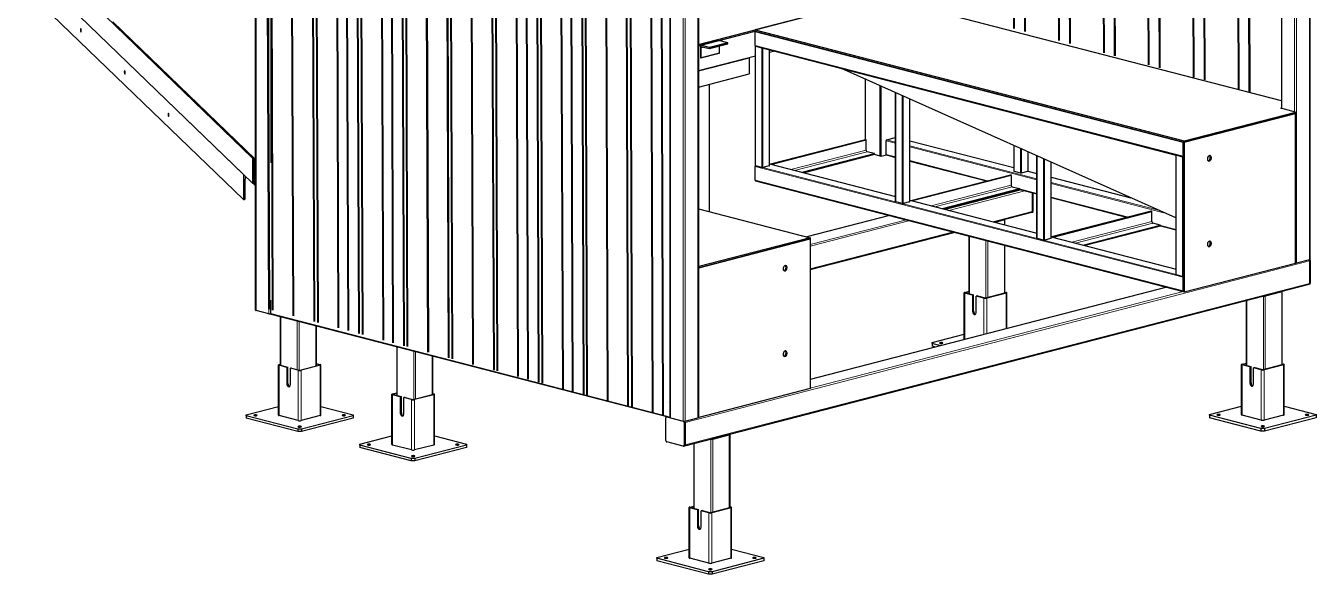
# Model space of a CAD drawing. Header units: millimetres. Extents: x 27997 to 40775, y -3198 to 5652.
# Drawn here: x 37175 to 40220, y 1534 to 2828 of the extents above; entities that cross this region are included whole.
import ezdxf

# ---------------------------------------------------------------- set-up
doc = ezdxf.new("R2010")
doc.units = ezdxf.units.MM
for name, pattern in [('K5LT32768', [0]), ('K5LT_BASIC', [0]), ('K5LT_THIN', [0])]:
    doc.linetypes.add(name, pattern=pattern)

msp = doc.modelspace()

# ---------------------------------------------------------------- linework, layer by layer
at = {"color": 5, "linetype": 'K5LT_BASIC', "lineweight": 30}
for p, q in [((37717.465943, 2156.535306), (37717.465943, 4587.800598)), ((40204.82008, 4559.855278), (40204.82008, 2276.874534)), ((40137.839549, 4527.638748), (40137.839549, 2632.698646)), ((38762.15574, 4203.463479), (38762.15574, 1903.485527)), ((38695.175209, 4174.458488), (38695.175209, 1903.485527)), ((37175.194666, 3032.085767), (37709.926587, 2515.574343)), ((37709.926587, 2456.215423), (37175.194666, 2972.726848)), ((37189.059209, 2959.334727), (37688.481645, 2476.929649)), ((37189.059209, 2899.975807), (37688.481645, 2417.570729)), ((38762.15574, 2783.403847), (39160.130282, 2886.407238)), ((39158.857552, 2886.077831), (38895.962393, 2818.035557)), ((40137.839549, 2650.693296), (39228.383544, 2886.077831)), ((37716.030214, 2509.678692), (37380.689503, 2833.592977)), ((37716.030214, 2512.646638), (37380.689505, 2836.560921)), ((38762.15574, 2780.435901), (38895.962393, 2815.067611)), ((38762.15574, 2780.435901), (38895.962393, 2815.067611)), ((38895.962393, 2815.067611), (38895.962393, 2818.035557)), ((38895.962393, 2818.035557), (39908.434656, 2555.988453)), ((38895.962393, 2815.067611), (39908.434656, 2553.020507)), ((38895.962393, 2781.233027), (38895.962393, 2813.286844)), ((38810.358515, 2792.911697), (38766.90477, 2781.665041)), ((38788.631643, 2776.041712), (38766.90477, 2781.665041)), ((38766.90477, 2781.665041), (38766.90477, 2751.985581)), ((38768.64292, 2752.604175), (38768.64292, 2775.576077)), ((38771.032876, 2778.222251), (38787.849475, 2773.869795)), ((38788.126636, 2773.86739), (38831.580381, 2785.114047)), ((38832.085388, 2787.288369), (38788.631643, 2776.041712)), ((38788.631643, 2774.735816), (38788.631643, 2776.041712)), ((38832.085388, 2787.288369), (38810.358515, 2792.911697)), ((38812.096665, 2763.850832), (38812.096665, 2780.07129)), ((38832.085388, 2785.982473), (38832.085388, 2787.288369)), ((38896.726032, 2497.49739), (38896.726032, 2779.45226)), ((38896.804072, 2779.78565), (39905.827431, 2518.631188)), ((38912.040279, 2775.290996), (38897.266006, 2779.11486)), ((38898.135081, 2779.339793), (38912.909354, 2775.51593)), ((38929.961751, 2497.49739), (38929.961751, 2771.203811)), ((38896.726032, 2755.906336), (38762.15574, 2721.076981)), ((38762.15574, 2721.076981), (38882.097818, 2752.120275)), ((38766.90477, 2751.985581), (38767.860753, 2751.738154)), ((38768.137913, 2751.735749), (38811.591658, 2762.982406)), ((38882.097818, 2752.120275), (38882.097818, 2714.130567)), ((38942.896345, 2767.856092), (38929.961751, 2764.508373)), ((38762.15574, 2683.087273), (38882.097818, 2714.130567)), ((39099.760458, 2726.705439), (39100.629533, 2726.930372)), ((39888.445933, 2374.181318), (39099.760458, 2726.705439)), ((39099.760458, 2726.705439), (39888.445933, 2522.578617)), ((39100.629533, 2726.930372), (39889.315008, 2522.803551)), ((39156.250327, 2712.534651), (39156.250327, 2712.636018)), ((38788.662524, 2389.19254), (38788.662524, 2689.947733)), ((39156.250327, 2558.928973), (39156.250327, 2701.455777)), ((39191.013323, 2703.537326), (39191.013323, 2703.638693)), ((39191.013323, 2703.537326), (39191.013323, 2703.638693)), ((39191.013323, 2520.252188), (39191.013323, 2685.917524)), ((39191.013323, 2520.252188), (39191.013323, 2685.917524)), ((39193.620548, 2702.862526), (39193.620548, 2702.963893)), ((39193.620548, 2519.577388), (39193.620548, 2684.752155)), ((39227.680618, 2694.047132), (39227.680618, 2694.148498)), ((39260.916338, 2685.445094), (39260.916338, 2685.546461)), ((39227.680618, 2412.51484), (39227.680618, 2669.528093)), ((39260.916338, 2412.51484), (39260.916338, 2654.672497)), ((39506.653663, 2621.944962), (39506.653663, 2621.843595)), ((39908.434656, 2555.988453), (40171.329814, 2624.030727)), ((39908.434656, 2553.020507), (40171.329814, 2621.062781)), ((40171.329814, 2621.062781), (39908.434656, 2553.020507)), ((40136.566818, 2633.028052), (40137.839549, 2633.357459)), ((40171.329814, 2624.030727), (40136.566818, 2633.028052)), ((40171.329814, 2621.062781), (40171.329814, 2624.030727)), ((40171.329814, 2267.877208), (40171.329814, 2621.062781)), ((39539.889382, 2613.342924), (39539.889382, 2613.241558)), ((39561.133796, 2607.743099), (39561.133796, 2607.844466)), ((39594.369515, 2599.141062), (39594.369515, 2599.242428)), ((39156.250327, 2558.928973), (38932.437002, 2501.001822)), ((39157.206309, 2558.681546), (39156.250327, 2558.928973)), ((39206.222134, 2558.454271), (39227.680618, 2564.008135)), ((39157.988477, 2534.438744), (39157.988477, 2557.410646)), ((39177.195032, 2526.202981), (39160.378433, 2530.555437)), ((39204.918522, 2524.282287), (39204.918522, 2556.336103)), ((39260.916338, 2556.568325), (39506.653663, 2492.966825)), ((39506.653663, 2544.833611), (39506.653663, 2484.718377)), ((39539.889382, 2529.978015), (39539.889382, 2484.718377)), ((39840.10684, 2535.640929), (39840.10684, 2535.539562)), ((39905.827431, 2553.695307), (39908.434656, 2553.020507)), ((39905.827431, 2553.695307), (39905.827431, 2200.509734)), ((39905.827431, 2519.860722), (39905.827431, 2551.914539)), ((39908.434656, 2553.020507), (39908.434656, 2555.988453)), ((39908.434656, 2553.020507), (39908.434656, 2199.834934)), ((37709.926587, 2515.574343), (37709.926587, 2456.215423)), ((37712.900223, 2512.702032), (37712.900223, 2453.44172)), ((37717.465943, 2514.033445), (37716.030214, 2512.646638)), ((37717.465943, 2514.033445), (37716.030214, 2512.646638)), ((37716.030214, 2512.646638), (37717.465943, 2513.018232)), ((37716.030214, 2512.646638), (37716.030214, 2509.678692)), ((37716.030214, 2509.678692), (37716.030214, 2512.646638)), ((37716.030214, 2509.678692), (37717.465943, 2510.050286)), ((38912.040279, 2493.336127), (38897.266006, 2497.159991)), ((38929.421777, 2497.159991), (38914.647504, 2493.336127)), ((38929.961751, 2501.642464), (39227.680618, 2424.587151)), ((39177.9772, 2523.626185), (39011.500189, 2480.538764)), ((39177.9772, 2523.626185), (39177.9772, 2524.932081)), ((39191.013323, 2520.252188), (39177.9772, 2523.626185)), ((39193.620548, 2519.577388), (39191.013323, 2520.252188)), ((39205.983422, 2522.777136), (39193.620548, 2519.577388)), ((39205.7602, 2522.83491), (39227.680618, 2517.161488)), ((39260.916338, 2508.559451), (39442.394426, 2461.589465)), ((39561.133796, 2326.210807), (39561.133796, 2520.482254)), ((39594.369515, 2326.210807), (39594.369515, 2505.626659)), ((39873.342559, 2527.038892), (39873.342559, 2526.937525)), ((39888.445933, 2522.578617), (39889.315008, 2522.803551)), ((39888.445933, 2522.578617), (39888.445933, 2374.181318)), ((39889.209572, 2240.623748), (39889.209572, 2522.578617)), ((39889.315008, 2522.803551), (39889.315008, 2522.737669)), ((39904.523819, 2518.417354), (39889.749546, 2522.241218)), ((39890.61862, 2522.466151), (39905.392894, 2518.642288)), ((37688.481645, 2476.929649), (37688.481645, 2417.570729)), ((38895.962393, 2463.662806), (38895.962393, 2495.716623)), ((39263.554541, 2415.302297), (39498.665839, 2476.153579)), ((39498.665839, 2476.153579), (39499.621821, 2475.906152)), ((39500.403989, 2474.635252), (39500.403989, 2451.66335)), ((39507.193636, 2484.380977), (39521.96791, 2480.557114)), ((39524.575135, 2480.557114), (39539.349408, 2484.380977)), ((39539.566077, 2484.448465), (39561.133796, 2478.866329)), ((39594.369515, 2470.264292), (39782.309492, 2421.621846)), ((37692.63677, 2420.233245), (37692.63677, 2465.939613)), ((37709.926587, 2456.215423), (37712.900223, 2456.421646)), ((37712.900223, 2453.44172), (37717.465943, 2453.125086)), ((38896.804072, 2462.215429), (39905.827431, 2201.060967)), ((39342.617727, 2394.839239), (39520.392712, 2440.85079)), ((39502.793945, 2447.780043), (39519.610544, 2443.427587)), ((39520.392712, 2442.156687), (39520.392712, 2440.85079)), ((39520.392712, 2441.402023), (39561.133796, 2430.857455)), ((37688.481645, 2417.570729), (37690.262413, 2417.694226)), ((39242.994866, 2408.353577), (39228.220592, 2412.17744)), ((39260.376364, 2412.17744), (39245.60209, 2408.353577)), ((39260.916338, 2415.985114), (39561.133796, 2338.283118)), ((39549.506721, 2433.866763), (39549.506721, 2389.295879)), ((39549.506721, 2433.866763), (39549.506721, 2389.295879)), ((39551.679408, 2433.304431), (39551.679408, 2389.858212)), ((39594.369515, 2422.255418), (39774.381006, 2375.665016)), ((38762.15574, 2396.053), (39026.323629, 2327.681319)), ((39213.407244, 2380.272499), (39018.26708, 2329.766508)), ((39548.103924, 2386.883584), (39460.729969, 2364.269541)), ((39550.276611, 2387.445917), (39548.103924, 2386.883584)), ((39830.652452, 2390.229138), (39595.54112, 2329.377847)), ((39831.608435, 2389.981711), (39830.652452, 2390.229138)), ((39832.390602, 2365.738909), (39832.390602, 2388.710811)), ((39460.766654, 2364.260046), (39482.587953, 2369.907814)), ((39484.326103, 2369.457948), (39462.504804, 2363.81018)), ((39485.22606, 2357.929486), (39485.22606, 2370.020281)), ((39852.379325, 2354.926349), (39674.604307, 2308.914789)), ((39851.597157, 2357.503146), (39834.780558, 2361.855602)), ((39852.379325, 2354.926349), (39852.379325, 2356.232246)), ((39852.379325, 2355.477565), (39889.209572, 2345.945196)), ((39888.445933, 2374.181318), (39889.209572, 2374.378962)), ((39026.323629, 2327.681319), (38763.428471, 2259.639046)), ((38763.428471, 2256.6711), (39026.323629, 2324.713373)), ((39026.323629, 2324.713373), (38763.428471, 2256.6711)), ((39367.983947, 2340.265104), (39026.323629, 2251.836907)), ((39026.323629, 2327.681319), (39026.323629, 2324.713373)), ((39026.323629, 2324.713373), (39026.323629, 1971.527801)), ((39400.864031, 2195.750541), (39400.864031, 2331.755112)), ((39576.448043, 2322.049544), (39561.673769, 2325.873407)), ((39593.829541, 2325.873407), (39579.055268, 2322.049544)), ((39594.369515, 2329.681081), (39889.209572, 2253.370859)), ((39485.22606, 2197.550006), (39485.22606, 2309.920612)), ((38763.428471, 2259.639046), (38762.15574, 2259.968453)), ((38763.428471, 2256.6711), (38762.15574, 2257.000507)), ((38763.428471, 2256.6711), (38762.15574, 2257.000507)), ((38763.428471, 2259.639046), (38763.428471, 2256.6711)), ((38763.428471, 1903.485527), (38763.428471, 2256.6711)), ((39908.434656, 2199.834934), (40171.329814, 2267.877208)), ((40173.502502, 2268.439541), (40203.920123, 2276.312201)), ((40203.920123, 2273.344255), (40203.920123, 2219.921227)), ((40203.920123, 2273.344255), (40203.920123, 2219.921227)), ((40206.09281, 2273.906588), (40206.09281, 2220.48356)), ((39904.523819, 2236.462485), (39889.749546, 2240.286349)), ((39905.827431, 2202.290501), (39905.827431, 2234.344318)), ((40202.517326, 2217.508932), (38729.435365, 1836.247266)), ((39867.820646, 2210.897847), (39026.323629, 1993.102392)), ((39389.46062, 2087.089162), (39389.46062, 2197.879413)), ((39390.900551, 2198.779146), (39400.864031, 2201.357884)), ((39409.151124, 2192.256085), (39390.900551, 2196.979681)), ((39400.864031, 2200.008285), (39393.507776, 2198.104346)), ((39393.507776, 2197.65448), (39411.758349, 2192.930884)), ((39409.151124, 2192.256085), (39411.758349, 2192.930884)), ((39411.758349, 2154.347586), (39411.758349, 2192.930884)), ((39440.43782, 2185.957957), (39485.629715, 2197.65448)), ((39488.23694, 2196.979681), (39443.045045, 2185.283157)), ((39485.22606, 2199.558419), (39488.23694, 2198.779146)), ((39485.629715, 2198.104346), (39485.22606, 2198.20882)), ((39489.676871, 2113.027036), (39489.676871, 2197.879413)), ((39905.827431, 2200.509734), (39908.434656, 2199.834934)), ((40097.892985, 2190.411171), (40137.001356, 2200.533162)), ((40138.739505, 2200.083296), (40099.631135, 2189.961305)), ((40139.639462, 2028.175354), (40139.639462, 2200.645629)), ((40204.690013, 2218.071265), (40202.517326, 2217.508932)), ((37753.563433, 2148.643948), (37753.563433, 2180.697765)), ((39409.151124, 2192.256085), (39409.151124, 2153.672787)), ((39420.449098, 2190.681553), (39417.841873, 2190.006753)), ((39417.841873, 2151.423455), (39417.841873, 2190.006753)), ((39436.092446, 2185.283157), (39417.841873, 2190.006753)), ((39420.449098, 2190.681553), (39438.699671, 2185.957957)), ((40055.277433, 2026.375889), (40055.277433, 2179.400444)), ((37748.783521, 2148.100313), (37718.365899, 2155.972973)), ((37753.563433, 2146.863181), (37750.956208, 2147.53798)), ((37754.628333, 2147.138797), (37753.563433, 2146.863181)), ((37754.405111, 2147.196571), (38691.295254, 1904.711559)), ((37775.693961, 2141.686612), (37775.693961, 2027.138319)), ((37860.05599, 2119.852112), (37860.05599, 2025.338854)), ((38050.425676, 2070.580811), (38050.425676, 1956.03252)), ((39313.552885, 2080.286239), (39389.46062, 2099.932607)), ((39313.552885, 2078.036908), (39313.552885, 2080.286239)), ((39313.552885, 2078.036908), (39313.552885, 2072.101016)), ((39334.019141, 2072.739851), (39313.552885, 2078.036908)), ((39322.551878, 2069.771905), (39313.552885, 2072.101016)), ((38134.787705, 2048.746311), (38134.787705, 1957.831985)), ((37771.24315, 1908.749886), (37771.24315, 2027.467726)), ((37772.683081, 2028.367458), (37775.693961, 2029.146732)), ((37790.933653, 2021.844398), (37772.683081, 2026.567993)), ((37775.693961, 2027.797133), (37775.290305, 2027.692659)), ((37775.290305, 2027.242793), (37793.540878, 2022.519197)), ((37790.933653, 2021.844398), (37793.540878, 2022.519197)), ((37790.933653, 2021.844398), (37790.933653, 1983.2611)), ((37793.540878, 1983.935899), (37793.540878, 2022.519197)), ((37802.231627, 2020.269866), (37799.624403, 2019.595066)), ((37799.624403, 1981.011768), (37799.624403, 2019.595066)), ((37817.874976, 2014.87147), (37799.624403, 2019.595066)), ((37802.231627, 2020.269866), (37820.4822, 2015.54627)), ((37822.22035, 2015.54627), (37867.412245, 2027.242793)), ((37870.01947, 2026.567993), (37824.827575, 2014.87147)), ((37860.05599, 2030.946197), (37870.01947, 2028.367458)), ((37867.412245, 2027.692659), (37860.05599, 2029.596598)), ((37871.4594, 1908.749886), (37871.4594, 2027.467726)), ((40043.874023, 1909.786922), (40043.874023, 2028.504761)), ((40045.313953, 2029.404494), (40055.277433, 2031.983232)), ((40063.564526, 2022.881433), (40045.313953, 2027.605029)), ((40055.277433, 2030.633633), (40047.921178, 2028.729694)), ((40047.921178, 2028.279828), (40066.171751, 2023.556232)), ((40063.564526, 2022.881433), (40066.171751, 2023.556232)), ((40063.564526, 2022.881433), (40063.564526, 1984.298135)), ((40066.171751, 1984.972934), (40066.171751, 2023.556232)), ((40074.8625, 2021.306901), (40072.255275, 2020.632101)), ((40072.255275, 1982.048804), (40072.255275, 2020.632101)), ((40090.505848, 2015.908506), (40072.255275, 2020.632101)), ((40074.8625, 2021.306901), (40093.113073, 2016.583305)), ((40094.851223, 2016.583305), (40140.043118, 2028.279828)), ((40142.650342, 2027.605029), (40097.458447, 2015.908506)), ((40139.639462, 2030.183767), (40142.650342, 2029.404494)), ((40140.043118, 2028.729694), (40139.639462, 2028.834168)), ((40144.090273, 1909.786922), (40144.090273, 2028.504761)), ((38039.022266, 1839.443553), (38039.022266, 1958.161392)), ((38040.462197, 1959.061125), (38050.425676, 1961.639863)), ((38058.71277, 1952.538064), (38040.462197, 1957.26166)), ((38050.425676, 1960.290264), (38043.069421, 1958.386325)), ((38043.069421, 1957.936459), (38061.319994, 1953.212863)), ((38050.425676, 1956.03252), (38050.425676, 1956.03252)), ((38058.71277, 1952.538064), (38061.319994, 1953.212863)), ((38058.71277, 1952.538064), (38058.71277, 1913.954766)), ((38061.319994, 1914.629565), (38061.319994, 1953.212863)), ((38070.010743, 1950.963532), (38067.403519, 1950.288732)), ((38085.654092, 1945.565136), (38067.403519, 1950.288732)), ((38067.403519, 1911.705434), (38067.403519, 1950.288732)), ((38070.010743, 1950.963532), (38088.261316, 1946.239936)), ((38089.999466, 1946.239936), (38135.191361, 1957.936459)), ((38137.798586, 1957.26166), (38092.606691, 1945.565136)), ((38134.787705, 1959.840398), (38137.798586, 1959.061125)), ((38135.191361, 1958.386325), (38134.787705, 1958.490799)), ((38134.787705, 1957.831985), (38134.787705, 1957.831985)), ((38139.238516, 1839.443553), (38139.238516, 1958.161392)), ((39026.323629, 1971.527801), (38763.428471, 1903.485527)), ((37695.335414, 1909.874552), (37771.24315, 1929.52092)), ((37871.4594, 1929.52092), (37947.367136, 1909.874552)), ((39967.966287, 1910.911587), (40043.874023, 1930.557955)), ((40144.090273, 1930.557955), (40219.998009, 1910.911587)), ((37695.335414, 1907.625221), (37695.335414, 1909.874552)), ((37695.335414, 1907.625221), (37695.335414, 1901.689329)), ((37817.005901, 1876.134582), (37695.335414, 1907.625221)), ((37817.005901, 1870.19869), (37695.335414, 1901.689329)), ((37817.874976, 1896.153631), (37772.683081, 1907.850154)), ((37870.01947, 1907.850154), (37824.827575, 1896.153631)), ((37947.367136, 1907.625221), (37825.69665, 1876.134582)), ((37947.367136, 1901.689329), (37825.69665, 1870.19869)), ((37947.367136, 1909.874552), (37947.367136, 1907.625221)), ((37947.367136, 1907.625221), (37947.367136, 1901.689329)), ((38685.211729, 1849.343884), (38685.211729, 1902.766912)), ((38688.051464, 1905.551114), (38686.614526, 1905.179207)), ((38687.384416, 1905.172525), (38726.492787, 1895.050534)), ((38693.902478, 1903.485527), (38691.295254, 1904.160326)), ((38695.175209, 1903.814934), (38693.902478, 1903.485527)), ((38696.075166, 1902.923194), (38726.492787, 1895.050534)), ((38728.665474, 1891.520255), (38728.665474, 1838.097228)), ((38730.838162, 1895.050534), (38761.255783, 1902.923194)), ((38730.838162, 1892.082588), (38730.838162, 1838.65956)), ((38730.838162, 1892.082588), (38730.838162, 1838.65956)), ((38763.428471, 1903.485527), (38762.15574, 1903.814934)), ((39967.966287, 1908.662256), (39967.966287, 1910.911587)), ((39967.966287, 1908.662256), (39967.966287, 1902.726364)), ((40089.636773, 1877.171617), (39967.966287, 1908.662256)), ((40089.636773, 1871.235725), (39967.966287, 1902.726364)), ((40090.505848, 1897.190666), (40045.313953, 1908.887189)), ((40142.650342, 1908.887189), (40097.458447, 1897.190666)), ((40219.998009, 1908.662256), (40098.327522, 1877.171617)), ((40219.998009, 1902.726364), (40098.327522, 1871.235725)), ((40219.998009, 1910.911587), (40219.998009, 1908.662256)), ((40219.998009, 1908.662256), (40219.998009, 1902.726364)), ((37817.005901, 1876.134582), (37817.005901, 1870.19869)), ((37825.69665, 1876.134582), (37817.005901, 1876.134582)), ((37825.69665, 1870.19869), (37817.005901, 1870.19869)), ((37825.69665, 1876.134582), (37825.69665, 1870.19869)), ((37963.11453, 1840.568218), (38039.022266, 1860.214586)), ((38139.238516, 1860.214586), (38215.146252, 1840.568218)), ((38833.389, 1863.133457), (38794.28063, 1853.011466)), ((38796.018779, 1852.5616), (38835.12715, 1862.683591)), ((38836.027107, 1863.245924), (38836.027107, 1690.775649)), ((40098.327522, 1877.171617), (40089.636773, 1877.171617)), ((40089.636773, 1877.171617), (40089.636773, 1871.235725)), ((40098.327522, 1871.235725), (40089.636773, 1871.235725)), ((40098.327522, 1877.171617), (40098.327522, 1871.235725)), ((37963.11453, 1838.318887), (37963.11453, 1840.568218)), ((37963.11453, 1838.318887), (37963.11453, 1832.382995)), ((38084.785017, 1806.828248), (37963.11453, 1838.318887)), ((38084.785017, 1800.892356), (37963.11453, 1832.382995)), ((38085.654092, 1826.847297), (38040.462197, 1838.54382)), ((38137.798586, 1838.54382), (38092.606691, 1826.847297)), ((38215.146252, 1838.318887), (38093.475766, 1806.828248)), ((38215.146252, 1832.382995), (38093.475766, 1800.892356)), ((38215.146252, 1840.568218), (38215.146252, 1838.318887)), ((38215.146252, 1838.318887), (38215.146252, 1832.382995)), ((38726.492787, 1835.691614), (38687.384416, 1845.813606)), ((38729.435365, 1836.247266), (38727.262677, 1835.684933)), ((38751.665078, 1842.000739), (38751.665078, 1688.976184)), ((38093.475766, 1806.828248), (38084.785017, 1806.828248)), ((38084.785017, 1806.828248), (38084.785017, 1800.892356)), ((38093.475766, 1800.892356), (38084.785017, 1800.892356)), ((38093.475766, 1806.828248), (38093.475766, 1800.892356)), ((38740.261668, 1572.387217), (38740.261668, 1691.105056)), ((38741.701598, 1692.004789), (38751.665078, 1694.583527)), ((38759.952171, 1685.481728), (38741.701598, 1690.205324)), ((38751.665078, 1693.233928), (38744.308823, 1691.329989)), ((38744.308823, 1690.880123), (38762.559396, 1686.156527)), ((38759.952171, 1685.481728), (38762.559396, 1686.156527)), ((38759.952171, 1685.481728), (38759.952171, 1646.89843)), ((38762.559396, 1647.573229), (38762.559396, 1686.156527)), ((38771.250145, 1683.907196), (38768.64292, 1683.232396)), ((38768.64292, 1644.649099), (38768.64292, 1683.232396)), ((38786.893493, 1678.508801), (38768.64292, 1683.232396)), ((38771.250145, 1683.907196), (38789.500718, 1679.1836)), ((38791.238867, 1679.1836), (38836.430762, 1690.880123)), ((38839.037987, 1690.205324), (38793.846092, 1678.508801)), ((38836.027107, 1692.784062), (38839.037987, 1692.004789)), ((38836.430762, 1691.329989), (38836.027107, 1691.434463)), ((38840.477918, 1572.387217), (38840.477918, 1691.105056)), ((38664.353932, 1573.511882), (38740.261668, 1593.15825)), ((38840.477918, 1593.15825), (38916.385654, 1573.511882)), ((38664.353932, 1571.262551), (38664.353932, 1573.511882)), ((38664.353932, 1571.262551), (38664.353932, 1565.326659)), ((38786.024418, 1539.771912), (38664.353932, 1571.262551)), ((38786.024418, 1533.83602), (38664.353932, 1565.326659)), ((38786.893493, 1559.790961), (38741.701598, 1571.487484)), ((38839.037987, 1571.487484), (38793.846092, 1559.790961)), ((38916.385654, 1571.262551), (38794.715167, 1539.771912)), ((38916.385654, 1565.326659), (38794.715167, 1533.83602)), ((38916.385654, 1573.511882), (38916.385654, 1571.262551)), ((38916.385654, 1571.262551), (38916.385654, 1565.326659)), ((38786.024418, 1539.771912), (38786.024418, 1533.83602)), ((38794.715167, 1539.771912), (38786.024418, 1539.771912)), ((38794.715167, 1533.83602), (38786.024418, 1533.83602)), ((38794.715167, 1539.771912), (38794.715167, 1533.83602))]:
    msp.add_line(p, q, dxfattribs=at)
at = {"color": 5, "linetype": 'K5LT_THIN', "lineweight": 9}
for p, q in [((37718.365899, 4587.054633), (37718.365899, 2155.972973)), ((40173.502502, 2268.439541), (40173.502502, 4569.320307)), ((40203.920123, 2276.312201), (40203.920123, 4559.622352)), ((37748.783521, 4533.286894), (37748.783521, 2148.100313)), ((40138.739505, 2632.46572), (40138.739505, 4527.871674)), ((40169.157127, 2624.59306), (40169.157127, 4535.744334)), ((38730.838162, 1895.050534), (38730.838162, 4203.11643)), ((38761.255783, 1902.923194), (38761.255783, 4203.80396)), ((38696.075166, 1902.923194), (38696.075166, 4174.118006)), ((38726.492787, 1895.050534), (38726.492787, 4200.806569)), ((37753.128895, 3097.637086), (37753.128895, 2504.253832)), ((39905.827431, 2551.914539), (38895.962393, 2813.286844)), ((38774.949914, 2777.208447), (38768.64292, 2775.576077)), ((38832.085388, 2785.982473), (38788.631643, 2774.735816)), ((39905.827431, 2519.860722), (38895.962393, 2781.233027)), ((38897.266006, 2779.11486), (38897.266006, 2497.159991)), ((38898.135081, 2779.44116), (38898.135081, 2779.339793)), ((38912.040279, 2775.290996), (38912.040279, 2493.336127)), ((38912.909354, 2775.617296), (38912.909354, 2775.51593)), ((38914.647504, 2775.16743), (38914.647504, 2493.336127)), ((38929.421777, 2771.343567), (38929.421777, 2497.159991)), ((38812.096665, 2763.850832), (38768.64292, 2752.604175)), ((38787.762568, 2689.714807), (38787.762568, 2389.425465)), ((39228.220592, 2694.008743), (39228.220592, 2693.907376)), ((39242.994866, 2690.18488), (39242.994866, 2690.083513)), ((39245.60209, 2689.51008), (39245.60209, 2689.408713)), ((39260.376364, 2685.686217), (39260.376364, 2685.58485)), ((39228.220592, 2669.286737), (39228.220592, 2412.17744)), ((39242.994866, 2662.68298), (39242.994866, 2408.353577)), ((39245.60209, 2661.517611), (39245.60209, 2408.353577)), ((39260.376364, 2654.913853), (39260.376364, 2412.17744)), ((39507.193636, 2621.703839), (39507.193636, 2621.805206)), ((39521.96791, 2617.879976), (39521.96791, 2617.981343)), ((39524.575135, 2617.205176), (39524.575135, 2617.306543)), ((39539.349408, 2613.381313), (39539.349408, 2613.48268)), ((39561.673769, 2607.70471), (39561.673769, 2607.603343)), ((39576.448043, 2603.880847), (39576.448043, 2603.77948)), ((39579.055268, 2603.206047), (39579.055268, 2603.10468)), ((39593.829541, 2599.382184), (39593.829541, 2599.280817)), ((39157.206309, 2558.681546), (38933.392985, 2500.754396)), ((39227.680618, 2552.900406), (39206.222134, 2558.454271)), ((39157.988477, 2557.410646), (38936.23926, 2500.017725)), ((39157.988477, 2534.438744), (38980.617566, 2488.531774)), ((39160.378433, 2530.555437), (38989.314517, 2486.280838)), ((39227.680618, 2550.444839), (39204.918522, 2556.336103)), ((39506.653663, 2492.843259), (39260.916338, 2556.444758)), ((39561.133796, 2466.596373), (39260.916338, 2544.298369)), ((39561.133796, 2464.140806), (39260.916338, 2541.842802)), ((39507.193636, 2484.380977), (39507.193636, 2544.592255)), ((39521.96791, 2480.557114), (39521.96791, 2537.988497)), ((39524.575135, 2480.557114), (39524.575135, 2536.823128)), ((39539.349408, 2484.380977), (39539.349408, 2530.219371)), ((39840.646813, 2535.399806), (39840.646813, 2535.501173)), ((39855.421087, 2531.575943), (39855.421087, 2531.67731)), ((39858.028312, 2530.901144), (39858.028312, 2531.00251)), ((39227.680618, 2424.463585), (38929.961751, 2501.518898)), ((39177.195032, 2526.202981), (39006.131116, 2481.928382)), ((39177.9772, 2524.932081), (39008.977391, 2481.191712)), ((39227.680618, 2518.391022), (39204.918522, 2524.282287)), ((39444.769704, 2462.204232), (39260.916338, 2509.788985)), ((39561.673769, 2520.240899), (39561.673769, 2325.873407)), ((39576.448043, 2513.637141), (39576.448043, 2322.049544)), ((39579.055268, 2512.471772), (39579.055268, 2322.049544)), ((39593.829541, 2505.868014), (39593.829541, 2325.873407)), ((39872.802585, 2527.07728), (39872.802585, 2527.178647)), ((39889.749546, 2522.241218), (39889.749546, 2240.286349)), ((39890.61862, 2522.567518), (39890.61862, 2522.466151)), ((39904.523819, 2518.417354), (39904.523819, 2236.462485)), ((39905.392894, 2518.743654), (39905.392894, 2518.642288)), ((39905.827431, 2234.344318), (38895.962393, 2495.716623)), ((39889.209572, 2241.100904), (38914.647504, 2493.336127)), ((39264.510523, 2415.05487), (39499.621821, 2475.906152)), ((39267.356798, 2414.3182), (39500.403989, 2474.635252)), ((39561.133796, 2478.742763), (39539.349408, 2484.380977)), ((39782.966209, 2421.328309), (39594.369515, 2470.140725)), ((39905.827431, 2202.290501), (38895.962393, 2463.662806)), ((39311.735105, 2402.832249), (39500.403989, 2451.66335)), ((39320.432055, 2400.581313), (39502.793945, 2447.780043)), ((39337.248655, 2396.228857), (39519.610544, 2443.427587)), ((39340.094929, 2395.492187), (39520.392712, 2442.156687)), ((39345.659489, 2394.051973), (39524.499374, 2440.339141)), ((39353.565808, 2392.005667), (39532.405693, 2438.292835)), ((39561.133796, 2432.086989), (39520.311215, 2442.652651)), ((39847.520489, 2392.474043), (39594.369515, 2457.994336)), ((39860.571064, 2386.640738), (39594.369515, 2455.538769)), ((39561.133796, 2338.159552), (39260.916338, 2415.861548)), ((39776.756284, 2376.279783), (39594.369515, 2423.484952)), ((39018.664932, 2329.663536), (39213.805096, 2380.169527)), ((39456.771172, 2365.294153), (39549.506721, 2389.295879)), ((39549.506721, 2389.295879), (39551.679408, 2389.858212)), ((39831.608435, 2389.981711), (39596.497103, 2329.130421)), ((39832.390602, 2388.710811), (39599.343377, 2328.393751)), ((39026.323629, 2311.40177), (39252.913467, 2370.047536)), ((39026.323629, 2307.309158), (39260.819786, 2368.00123)), ((39482.587953, 2369.926803), (39482.587953, 2369.907814)), ((39484.326103, 2369.457948), (39484.326103, 2358.162412)), ((39832.390602, 2365.738909), (39643.721684, 2316.9078)), ((39834.780558, 2361.855602), (39652.418635, 2314.656863)), ((39851.597157, 2357.503146), (39669.235234, 2310.304407)), ((39852.379325, 2356.232246), (39672.081509, 2309.567737)), ((39889.209572, 2347.17473), (39852.297834, 2356.728191)), ((39026.323629, 2253.886131), (39364.02515, 2341.289716)), ((39401.763987, 2331.522186), (39401.763987, 2195.517615)), ((39440.872358, 2321.400195), (39440.872358, 2186.070423)), ((39445.217732, 2320.275529), (39445.217732, 2187.195089)), ((39889.209572, 2253.247293), (39594.369515, 2329.557515)), ((39484.326103, 2310.153538), (39484.326103, 2197.31708)), ((38730.838162, 1892.082588), (40203.920123, 2273.344255)), ((40203.920123, 2273.344255), (40206.09281, 2273.906588)), ((38730.838162, 1838.65956), (40203.920123, 2219.921227)), ((39026.323629, 1992.896449), (39868.218499, 2210.794875)), ((39026.323629, 1972.652466), (39906.261969, 2200.397267)), ((39390.900551, 2196.979681), (39390.900551, 2087.461843)), ((39393.507776, 2198.104346), (39393.507776, 2197.65448)), ((39485.629715, 2198.104346), (39485.629715, 2197.65448)), ((39488.23694, 2196.979681), (39488.23694, 2112.654355)), ((40137.001356, 2200.552151), (40137.001356, 2200.533162)), ((40138.739505, 2200.083296), (40138.739505, 2027.942428)), ((40203.920123, 2219.921227), (40206.09281, 2220.48356)), ((39436.092446, 2185.283157), (39436.092446, 2099.158366)), ((39443.045045, 2185.283157), (39443.045045, 2100.957831)), ((40056.17739, 2179.63337), (40056.17739, 2026.142963)), ((40095.28576, 2189.755361), (40095.28576, 2016.695772)), ((40097.892985, 2190.43016), (40097.892985, 2190.411171)), ((40099.631135, 2189.961305), (40099.631135, 2017.820437)), ((38691.295254, 1905.941094), (37753.563433, 2148.643948)), ((37776.593918, 2026.905393), (37776.593918, 2141.453686)), ((39411.758349, 2154.347586), (39409.151124, 2153.672787)), ((37815.702288, 2016.783402), (37815.702288, 2131.331695)), ((37820.047663, 2015.658736), (37820.047663, 2130.207029)), ((37859.156033, 2025.105928), (37859.156033, 2120.085038)), ((38051.325633, 1955.799594), (38051.325633, 2070.347885)), ((38090.434004, 1946.352402), (38090.434004, 2060.225894)), ((38094.779378, 1947.477068), (38094.779378, 2059.101228)), ((38133.887749, 1957.599059), (38133.887749, 2048.979237)), ((37772.683081, 2026.567993), (37772.683081, 1907.850154)), ((37775.290305, 2027.692659), (37775.290305, 2027.242793)), ((37817.874976, 2014.87147), (37817.874976, 1896.153631)), ((37824.827575, 2014.87147), (37824.827575, 1896.153631)), ((37867.412245, 2027.692659), (37867.412245, 2027.242793)), ((37870.01947, 2026.567993), (37870.01947, 1907.850154)), ((40045.313953, 2027.605029), (40045.313953, 1908.887189)), ((40047.921178, 2028.729694), (40047.921178, 2028.279828)), ((40090.505848, 2015.908506), (40090.505848, 1897.190666)), ((40097.458447, 2015.908506), (40097.458447, 1897.190666)), ((40140.043118, 2028.729694), (40140.043118, 2028.279828)), ((40142.650342, 2027.605029), (40142.650342, 1908.887189)), ((37793.540878, 1983.935899), (37790.933653, 1983.2611)), ((40066.171751, 1984.972934), (40063.564526, 1984.298135)), ((38040.462197, 1957.26166), (38040.462197, 1838.54382)), ((38043.069421, 1958.386325), (38043.069421, 1957.936459)), ((38135.191361, 1958.386325), (38135.191361, 1957.936459)), ((38137.798586, 1957.26166), (38137.798586, 1838.54382)), ((38085.654092, 1945.565136), (38085.654092, 1826.847297)), ((38092.606691, 1945.565136), (38092.606691, 1826.847297)), ((38061.319994, 1914.629565), (38058.71277, 1913.954766)), ((38687.384416, 1905.172525), (38688.449317, 1905.448142)), ((38728.665474, 1891.520255), (38730.838162, 1892.082588)), ((38833.389, 1863.133457), (38833.389, 1863.152446)), ((38835.12715, 1690.542723), (38835.12715, 1862.683591)), ((38728.665474, 1838.097228), (38730.838162, 1838.65956)), ((38752.565034, 1688.743258), (38752.565034, 1842.233665)), ((38791.673405, 1679.296067), (38791.673405, 1852.355656)), ((38794.28063, 1853.011466), (38794.28063, 1853.030455)), ((38796.018779, 1680.420732), (38796.018779, 1852.5616)), ((38741.701598, 1690.205324), (38741.701598, 1571.487484)), ((38744.308823, 1691.329989), (38744.308823, 1690.880123)), ((38786.893493, 1678.508801), (38786.893493, 1559.790961)), ((38793.846092, 1678.508801), (38793.846092, 1559.790961)), ((38836.430762, 1691.329989), (38836.430762, 1690.880123)), ((38839.037987, 1690.205324), (38839.037987, 1571.487484)), ((38762.559396, 1647.573229), (38759.952171, 1646.89843))]:
    msp.add_line(p, q, dxfattribs=at)
at = {"color": 5, "linetype": 'K5LT32768', "lineweight": 40}
for p, q in [((37749.130648, 2159.127211), (37740.490208, 4553.300406)), ((37749.831386, 2158.937667), (37741.202327, 4549.957571)), ((37758.2503, 2156.660411), (37749.677219, 4532.169482)), ((37758.40548, 2156.618437), (37749.83246, 4532.110749)), ((37806.748101, 2143.542107), (37798.20493, 4510.763242)), ((37856.074464, 2130.199683), (37847.550517, 4492.094287)), ((37864.690122, 2127.86921), (37856.169532, 4488.833449)), ((37913.213858, 2114.743891), (37904.705309, 4472.371736)), ((37936.43996, 2108.461398), (37927.940463, 4463.581161)), ((37961.661039, 2101.639279), (37953.178239, 4452.132069)), ((37970.297398, 2099.303207), (37961.817964, 4448.863395)), ((38019.052412, 2086.115328), (38010.591978, 4430.410684)), ((38042.353855, 2079.812456), (38033.902502, 4421.591595)), ((38067.901512, 2072.902), (38059.460116, 4411.922363)), ((38076.145682, 2070.672012), (38067.7075, 4408.802124)), ((38124.784623, 2057.51553), (38116.365395, 4390.393344)), ((38125.304866, 2057.374809), (38116.88584, 4390.196444)), ((38173.024097, 2044.467102), (38164.623668, 4372.135754)), ((38173.724835, 2044.277557), (38165.32468, 4371.87054)), ((38182.143749, 2042.000302), (38173.746875, 4368.684164)), ((38182.29893, 2041.958327), (38173.902116, 4368.625432)), ((38230.64155, 2028.881998), (38222.263577, 4350.328802)), ((38279.967914, 2015.539573), (38271.609163, 4331.659848)), ((38288.583572, 2013.209101), (38280.228178, 4328.399009)), ((38337.107307, 2000.083781), (38328.770824, 4310.033832)), ((38360.33341, 1993.801288), (38352.005978, 4301.243258)), ((38385.554488, 1986.979169), (38377.236886, 4291.697629)), ((38394.190847, 1984.643097), (38385.876611, 4288.428955)), ((38442.945861, 1971.455218), (38434.650625, 4269.976244)), ((38466.247304, 1965.152347), (38457.961149, 4261.157155)), ((38491.794962, 1958.24189), (38483.518763, 4251.487924)), ((38500.039132, 1956.011902), (38491.766146, 4248.367685)), ((38548.678072, 1942.855421), (38540.424041, 4229.958905)), ((38596.917546, 1929.806992), (38588.682315, 4211.701315)), ((38606.037199, 1927.340192), (38597.805521, 4208.249725)), ((38654.873637, 1914.130289), (38646.660992, 4189.766196)), ((38670.504702, 4180.745387), (38678.708058, 1907.683251)), ((39507.518031, 2821.190705), (39505.392906, 3410.039944)), ((39530.476546, 3403.54782), (39532.602728, 2814.405475)), ((39530.736576, 3403.48052), (39532.862769, 2814.335136)), ((39613.431184, 2792.541963), (39611.301593, 3382.628759)), ((39636.385233, 3376.136635), (39638.515881, 2785.756734)), ((39636.645263, 3376.069334), (39638.775923, 2785.686395)), ((39719.344337, 2763.893222), (39717.21028, 3355.217574)), ((39742.29392, 3348.72545), (39744.429034, 2757.107992)), ((39742.55395, 3348.658149), (39744.689076, 2757.037653)), ((39825.25749, 2735.244481), (39823.118967, 3327.806388)), ((39848.202607, 3321.314265), (39850.342187, 2728.459251)), ((39848.462637, 3321.246964), (39850.602229, 2728.388912)), ((39931.170644, 2706.595739), (39929.027654, 3300.395203)), ((39954.111294, 3293.903079), (39956.255341, 2699.81051)), ((39954.371324, 3293.835779), (39956.515383, 2699.740171)), ((40037.083798, 2677.946997), (40035.027431, 3272.960442)), ((40060.231231, 3266.437219), (40062.168495, 2671.161768)), ((40060.280012, 3266.424593), (40062.428537, 2671.091429))]:
    msp.add_line(p, q, dxfattribs=at)
at = {"color": 5, "linetype": 'K5LT_BASIC', "lineweight": 30}
for centre, major_axis, ratio, start_param, end_param in [((37305.166973, 2817.503768), (0.276352, -3.984866), 0.25, -3.1415926536, -0.2705974134), ((37305.166973, 2817.503768), (0.276352, -3.984866), 0.25, 0, 3.1415926536), ((37305.166973, 2817.503768), (0.276352, -3.984866), 0.25, -0.2705974134, 0), ((38897.266006, 2813.624244), (-0.461934, -1.784777), 0.683013, -2.1904629579, -1.2085781816), ((38771.032876, 2774.957511), (0.846879, -3.27209), 0.683013, 3.1415926536, 4.3501708352), ((38771.032876, 2774.957511), (0.846879, -3.27209), 0.683013, 2.7793745084, 3.1415926536), ((38787.849475, 2774.938256), (0.27716, -1.070866), 0.683013, -0.3622181452, 0), ((38787.849475, 2774.938256), (0.27716, -1.070866), 0.683013, 0, 1.2085781816), ((38831.303221, 2786.184913), (0.27716, -1.070866), 0.683013, 0, 1.2085781816), ((38897.266006, 2781.570427), (-0.461934, -1.784777), 0.683013, -1.2085781816, 0), ((38898.569618, 2779.45226), (-1.843586, 0), 0.258819, -0.6012434979, 0), ((38898.569618, 2779.45226), (-1.843586, 0), 0.258819, 0, 0.7853981634), ((38898.569618, 2779.45226), (-0.614529, 0), 0.258819, -0.2038159964, 0), ((38898.569618, 2779.45226), (-0.614529, 0), 0.258819, 0, 0.7853981634), ((38913.343891, 2775.628396), (1.843586, 0), 0.258819, -2.3561944902, -0.9695528289), ((38913.343891, 2775.628396), (-0.614529, 0), 0.258819, 0.7853981634, 1.7746123232), ((38767.860753, 2752.806615), (0.27716, -1.070866), 0.683013, -0.3622181452, 0), ((38767.860753, 2752.806615), (0.27716, -1.070866), 0.683013, 0, 1.2085781816), ((38811.314498, 2764.053272), (0.27716, -1.070866), 0.683013, 0, 1.2085781816), ((37408.550598, 2717.642844), (0.276352, -3.984866), 0.25, -3.1415926536, -0.2705974134), ((37408.550598, 2717.642844), (0.276352, -3.984866), 0.25, 0, 3.1415926536), ((37408.550598, 2717.642844), (0.276352, -3.984866), 0.25, -0.2705974134, 0), ((37511.934223, 2617.78192), (0.276352, -3.984866), 0.25, -3.1415926536, -0.2705974134), ((37511.934223, 2617.78192), (0.276352, -3.984866), 0.25, 0, 3.1415926536), ((37511.934223, 2617.78192), (0.276352, -3.984866), 0.25, -0.2705974134, 0), ((39157.206309, 2557.613086), (-0.27716, 1.070866), 0.683013, -1.933014472, -0.3622181452), ((39206.222134, 2556.673503), (-0.461934, -1.784777), 0.683013, -2.7793745084, -1.2085781816), ((39160.378433, 2533.820178), (0.846879, -3.27209), 0.683013, -1.933014472, -0.3622181452), ((38897.266006, 2496.054023), (-0.461934, -1.784777), 0.683013, -2.3522959223, -1.2085781816), ((38898.569618, 2497.49739), (-1.843586, 0), 0.258819, 0, 0.7853981634), ((38928.118165, 2497.49739), (1.843586, 0), 0.258819, -0.7853981634, 0), ((39177.195032, 2525.134521), (-0.27716, 1.070866), 0.683013, -1.933014472, -0.3622181452), ((39206.222134, 2524.619686), (-0.461934, -1.784777), 0.683013, -1.2085781816, 0), ((39891.053158, 2522.578617), (-1.843586, 0), 0.258819, -0.6012434979, 0), ((39891.053158, 2522.578617), (-1.843586, 0), 0.258819, 0, 0.7853981634), ((39891.053158, 2522.578617), (-0.614529, 0), 0.258819, -0.2038159962, 0), ((39891.053158, 2522.578617), (-0.614529, 0), 0.258819, 0, 0.7853981634), ((39905.827431, 2518.754754), (1.843586, 0), 0.258819, -2.3561944902, -1.5707963268), ((39905.827431, 2518.754754), (-0.614529, 0), 0.258819, 0.7853981634, 1.5707963268), ((39967.966287, 2515.005399), (1.693759, 6.544181), 0.683013, 0.3622181452, 3.1415926536), ((39965.359062, 2515.680199), (1.693759, 6.544181), 0.683013, -2.8456395646, -0.295953089), ((39967.966287, 2515.005399), (1.693759, 6.544181), 0.683013, -3.1415926536, 0), ((39967.966287, 2515.005399), (1.693759, 6.544181), 0.683013, 0, 0.3622181452), ((37699.75984, 2466.433601), (-5.123301, -5.304031), 0.933013, -1.5319821337, -0.7680674717), ((38913.343891, 2493.673527), (1.843586, 0), 0.258819, -2.3561944902, -0.7853981634), ((39499.621821, 2474.837692), (-0.27716, 1.070866), 0.683013, -1.933014472, -0.3622181452), ((39508.497249, 2484.718377), (-1.843586, 0), 0.258819, 0, 0.7853981634), ((39523.271522, 2480.894513), (-1.843586, 0), 0.258819, 0.7853981634, 2.3561944902), ((39538.045796, 2484.718377), (1.843586, 0), 0.258819, -0.7853981634, 0), ((38897.266006, 2464.000206), (-0.461934, -1.784777), 0.683013, -1.2085781816, 0), ((39502.793945, 2451.044784), (0.846879, -3.27209), 0.683013, -1.933014472, -0.3622181452), ((39519.610544, 2442.359126), (-0.27716, 1.070866), 0.683013, -1.933014472, -0.3622181452), ((37690.262413, 2420.068582), (1.707767, 1.76801), 0.933013, -2.3388637985, -0.7680674717), ((39229.524205, 2412.51484), (-1.843586, 0), 0.258819, 0, 0.7853981634), ((39244.298478, 2408.690976), (1.843586, 0), 0.258819, -2.3561944902, -0.7853981634), ((39259.072751, 2412.51484), (1.843586, 0), 0.258819, -0.7853981634, 0), ((39547.334034, 2389.858212), (-0.76989, 2.974628), 0.683013, 3.1415926536, 4.3501708352), ((39547.334034, 2389.858212), (-0.76989, 2.974628), 0.683013, 3.1415926536, 4.3501708352), ((39549.506721, 2390.420545), (-0.76989, 2.974628), 0.683013, 3.1415926536, 4.3501708352), ((39831.608435, 2388.913251), (-0.27716, 1.070866), 0.683013, -1.933014472, -0.3622181452), ((39482.153416, 2370.020281), (0.614529, 0), 0.258819, -0.7853981634, 0), ((39482.153416, 2370.020281), (3.072644, 0), 0.258819, -0.7853981634, 0), ((39482.153416, 2370.020281), (3.072644, 0), 0.258819, 0, 0.6012434979), ((39834.780558, 2365.120343), (0.846879, -3.27209), 0.683013, -1.933014472, -0.3622181452), ((39851.597157, 2356.434686), (-0.27716, 1.070866), 0.683013, -1.933014472, -0.3622181452), ((39562.977382, 2326.210807), (-1.843586, 0), 0.258819, 0, 0.7853981634), ((39577.751655, 2322.386944), (1.843586, 0), 0.258819, -2.3561944902, -0.7853981634), ((39592.525929, 2326.210807), (1.843586, 0), 0.258819, -0.7853981634, 0), ((39967.966287, 2313.185072), (1.693759, 6.544181), 0.683013, 0.3622181452, 3.1415926536), ((39965.359062, 2313.859871), (1.693759, 6.544181), 0.683013, -2.8456395646, -0.295953089), ((39967.966287, 2313.185072), (1.693759, 6.544181), 0.683013, -3.1415926536, 0), ((39967.966287, 2313.185072), (1.693759, 6.544181), 0.683013, 0, 0.3622181452), ((38966.791998, 2255.882426), (1.693759, 6.544181), 0.683013, 0.3622181452, 3.1415926536), ((38964.184773, 2256.557225), (1.693759, 6.544181), 0.683013, -2.8456395646, -0.295953089), ((38966.791998, 2255.882426), (1.693759, 6.544181), 0.683013, -3.1415926536, 0), ((38966.791998, 2255.882426), (1.693759, 6.544181), 0.683013, 0, 0.3622181452), ((40171.329814, 2269.001874), (-3.072644, 0), 0.258819, 1.5707963267, 2.3561944902), ((40201.747436, 2273.906588), (-0.76989, 2.974628), 0.683013, -1.933014472, -0.9511296959), ((40201.747436, 2273.906588), (-0.76989, 2.974628), 0.683013, -1.933014472, -0.9511296959), ((40201.747436, 2276.874534), (3.072644, 0), 0.258819, -0.7853981634, 0), ((40203.920123, 2274.468921), (-0.76989, 2.974628), 0.683013, -1.933014472, -0.7892967318), ((39891.053158, 2240.623748), (-1.843586, 0), 0.258819, 0, 0.7853981634), ((39905.827431, 2236.799885), (1.843586, 0), 0.258819, -2.3561944902, -1.5707963268), ((39907.131044, 2234.681718), (-0.461934, -1.784777), 0.683013, -1.2085863503, -1.2085781816), ((39394.376851, 2197.879413), (-4.91623, 0), 0.258819, -0.7853981634, 0), ((39394.376851, 2197.879413), (-4.91623, 0), 0.258819, 0, 0.7853981634), ((39394.376851, 2197.879413), (-1.229058, 0), 0.258819, -0.7853981634, 0), ((39394.376851, 2197.879413), (-1.229058, 0), 0.258819, 0, 0.7853981634), ((39484.76064, 2197.879413), (1.229058, 0), 0.258819, 0, 0.7853981634), ((39484.76064, 2197.879413), (1.229058, 0), 0.258819, -0.7853981634, 0), ((39484.76064, 2197.879413), (4.91623, 0), 0.258819, 0, 0.7853981634), ((39484.76064, 2197.879413), (4.91623, 0), 0.258819, -0.7853981634, 0), ((39907.131044, 2202.627901), (-0.461934, -1.784777), 0.683013, -1.2085781816, -1.2085696107), ((40136.566818, 2200.645629), (0.614529, 0), 0.258819, -0.7853981634, 0), ((40136.566818, 2200.645629), (3.072644, 0), 0.258819, -0.7853981634, 0), ((40136.566818, 2200.645629), (3.072644, 0), 0.258819, 0, 0.6012434979), ((40201.747436, 2220.48356), (-0.76989, 2.974628), 0.683013, 3.1415926536, 4.3501708352), ((40201.747436, 2220.48356), (-0.76989, 2.974628), 0.683013, 3.1415926536, 4.3501708352), ((40203.920123, 2221.045893), (-0.76989, 2.974628), 0.683013, 3.1415926536, 4.3501708352), ((39439.568746, 2186.18289), (4.91623, 0), 0.258819, -2.3561944902, -0.7853981634), ((39439.568746, 2186.18289), (-1.229058, 0), 0.258819, 0.7853981634, 2.3561944902), ((40097.458447, 2190.523637), (3.072644, 0), 0.258819, -2.1720398247, -0.7853981634), ((40097.458447, 2190.523637), (-0.614529, 0), 0.258819, 1.9423405274, 2.3561944902), ((37720.538586, 2156.535306), (-3.072644, 0), 0.258819, 0, 0.7853981634), ((37750.956208, 2148.662646), (3.072644, 0), 0.258819, -2.3561944902, -1.5707963269), ((37754.867045, 2148.981348), (-0.461934, -1.784777), 0.683013, -1.2085781816, 0), ((39413.496498, 2152.548121), (1.539781, -5.949255), 0.683013, -1.933014472, 0), ((39416.103723, 2153.222921), (1.539781, -5.949255), 0.683013, -1.933014472, -0.326591745), ((39413.496498, 2152.548121), (1.539781, -5.949255), 0.683013, 0, 1.2085781816), ((39335.279757, 2079.161574), (-3.994437, 0), 0.258819, -3.1415926536, 0), ((39335.279757, 2079.161574), (-3.994437, 0), 0.258819, 0, 0.7853981634), ((39335.279757, 2079.161574), (-3.994437, 0), 0.258819, 0.7853981634, 3.1415926536), ((38966.791998, 2054.062098), (1.693759, 6.544181), 0.683013, 0.3622181452, 3.1415926536), ((38964.184773, 2054.736898), (1.693759, 6.544181), 0.683013, -2.8456395646, -0.295953089), ((38966.791998, 2054.062098), (1.693759, 6.544181), 0.683013, -3.1415926536, 0), ((38966.791998, 2054.062098), (1.693759, 6.544181), 0.683013, 0, 0.3622181452), ((37776.15938, 2027.467726), (-4.91623, 0), 0.258819, -0.7853981634, 0), ((37776.15938, 2027.467726), (-4.91623, 0), 0.258819, 0, 0.7853981634), ((37776.15938, 2027.467726), (-1.229058, 0), 0.258819, -0.7853981634, 0), ((37776.15938, 2027.467726), (-1.229058, 0), 0.258819, 0, 0.7853981634), ((37821.351275, 2015.771203), (4.91623, 0), 0.258819, -2.3561944902, -0.7853981634), ((37821.351275, 2015.771203), (-1.229058, 0), 0.258819, 0.7853981634, 2.3561944902), ((37866.54317, 2027.467726), (1.229058, 0), 0.258819, 0, 0.7853981634), ((37866.54317, 2027.467726), (1.229058, 0), 0.258819, -0.7853981634, 0), ((37866.54317, 2027.467726), (4.91623, 0), 0.258819, 0, 0.7853981634), ((37866.54317, 2027.467726), (4.91623, 0), 0.258819, -0.7853981634, 0), ((40048.790253, 2028.504761), (-4.91623, 0), 0.258819, -0.7853981634, 0), ((40048.790253, 2028.504761), (-4.91623, 0), 0.258819, 0, 0.7853981634), ((40048.790253, 2028.504761), (-1.229058, 0), 0.258819, -0.7853981634, 0), ((40048.790253, 2028.504761), (-1.229058, 0), 0.258819, 0, 0.7853981634), ((40093.982148, 2016.808238), (4.91623, 0), 0.258819, -2.3561944902, -0.7853981634), ((40093.982148, 2016.808238), (-1.229058, 0), 0.258819, 0.7853981634, 2.3561944902), ((40139.174043, 2028.504761), (1.229058, 0), 0.258819, 0, 0.7853981634), ((40139.174043, 2028.504761), (1.229058, 0), 0.258819, -0.7853981634, 0), ((40139.174043, 2028.504761), (4.91623, 0), 0.258819, 0, 0.7853981634), ((40139.174043, 2028.504761), (4.91623, 0), 0.258819, -0.7853981634, 0), ((37795.279028, 1982.136434), (1.539781, -5.949255), 0.683013, -1.933014472, 0), ((37797.886253, 1982.811233), (1.539781, -5.949255), 0.683013, -1.933014472, -0.326591745), ((37795.279028, 1982.136434), (1.539781, -5.949255), 0.683013, 0, 1.2085781816), ((40067.909901, 1983.173469), (1.539781, -5.949255), 0.683013, -1.933014472, 0), ((40070.517125, 1983.848269), (1.539781, -5.949255), 0.683013, -1.933014472, -0.326591745), ((40067.909901, 1983.173469), (1.539781, -5.949255), 0.683013, 0, 1.2085781816), ((38043.938496, 1958.161392), (-4.91623, 0), 0.258819, -0.7853981634, 0), ((38043.938496, 1958.161392), (-4.91623, 0), 0.258819, 0, 0.7853981634), ((38043.938496, 1958.161392), (-1.229058, 0), 0.258819, -0.7853981634, 0), ((38043.938496, 1958.161392), (-1.229058, 0), 0.258819, 0, 0.7853981634), ((38134.322286, 1958.161392), (1.229058, 0), 0.258819, 0, 0.7853981634), ((38134.322286, 1958.161392), (1.229058, 0), 0.258819, -0.7853981634, 0), ((38134.322286, 1958.161392), (4.91623, 0), 0.258819, 0, 0.7853981634), ((38134.322286, 1958.161392), (4.91623, 0), 0.258819, -0.7853981634, 0), ((38089.130391, 1946.464869), (4.91623, 0), 0.258819, -2.3561944902, -0.7853981634), ((38089.130391, 1946.464869), (-1.229058, 0), 0.258819, 0.7853981634, 2.3561944902), ((38692.598866, 1938.33231), (-0.461934, -1.784777), 0.683013, -1.2086067618, -1.2085781816), ((37717.062287, 1908.749886), (-3.994437, 0), 0.258819, -3.1415926536, 0), ((37717.062287, 1908.749886), (-3.994437, 0), 0.258819, 0, 0.7853981634), ((37717.062287, 1908.749886), (-3.994437, 0), 0.258819, 0.7853981634, 3.1415926536), ((37776.15938, 1908.749886), (-4.91623, 0), 0.258819, 0, 0.7853981634), ((37821.351275, 1897.053363), (4.91623, 0), 0.258819, -2.3561944902, -0.7853981634), ((37866.54317, 1908.749886), (4.91623, 0), 0.258819, -0.7853981634, 0), ((37925.640264, 1908.749886), (-3.994437, 0), 0.258819, -3.1415926536, 0), ((37925.640264, 1908.749886), (-3.994437, 0), 0.258819, 0, 0.7853981634), ((37925.640264, 1908.749886), (-3.994437, 0), 0.258819, 0.7853981634, 3.1415926536), ((38063.058144, 1912.8301), (1.539781, -5.949255), 0.683013, -1.933014472, 0), ((38065.665369, 1913.5049), (1.539781, -5.949255), 0.683013, -1.933014472, -0.326591745), ((38063.058144, 1912.8301), (1.539781, -5.949255), 0.683013, 0, 1.2085781816), ((38687.384416, 1902.204579), (0.76989, -2.974628), 0.683013, 3.1415926536, 4.3501708352), ((38687.384416, 1902.204579), (0.76989, -2.974628), 0.683013, 2.7793745084, 3.1415926536), ((38692.598866, 1906.278494), (-0.461934, -1.784777), 0.683013, -1.2085781816, -1.2085495779), ((38698.247853, 1903.485527), (-3.072644, 0), 0.258819, 0, 0.7853981634), ((38726.492787, 1892.082588), (-0.76989, 2.974628), 0.683013, -1.933014472, -0.3622181452), ((38728.665474, 1895.612867), (-3.072644, 0), 0.258819, 0.7853981634, 2.3561944902), ((38728.665474, 1892.644921), (-0.76989, 2.974628), 0.683013, -1.933014472, -0.9155096433), ((38728.665474, 1892.644921), (-0.76989, 2.974628), 0.683013, -1.933014472, -0.9155096433), ((38759.083096, 1903.485527), (3.072644, 0), 0.258819, -0.7853981634, 0), ((39989.693159, 1909.786922), (-3.994437, 0), 0.258819, -3.1415926536, 0), ((39989.693159, 1909.786922), (-3.994437, 0), 0.258819, 0, 0.7853981634), ((39989.693159, 1909.786922), (-3.994437, 0), 0.258819, 0.7853981634, 3.1415926536), ((40048.790253, 1909.786922), (-4.91623, 0), 0.258819, 0, 0.7853981634), ((40093.982148, 1898.090399), (4.91623, 0), 0.258819, -2.3561944902, -0.7853981634), ((40139.174043, 1909.786922), (4.91623, 0), 0.258819, -0.7853981634, 0), ((40198.271136, 1909.786922), (-3.994437, 0), 0.258819, -3.1415926536, 0), ((40198.271136, 1909.786922), (-3.994437, 0), 0.258819, 0, 0.7853981634), ((40198.271136, 1909.786922), (-3.994437, 0), 0.258819, 0.7853981634, 3.1415926536), ((37821.351275, 1881.75791), (-3.994437, 0), 0.258819, -3.1415926536, 0), ((37821.351275, 1881.75791), (-3.994437, 0), 0.258819, 0, 0.7853981634), ((37821.351275, 1881.75791), (-3.994437, 0), 0.258819, 0.7853981634, 3.1415926536), ((38832.954463, 1863.245924), (0.614529, 0), 0.258819, -0.7853981634, 0), ((38832.954463, 1863.245924), (3.072644, 0), 0.258819, -0.7853981634, 0), ((38832.954463, 1863.245924), (3.072644, 0), 0.258819, 0, 0.6012434979), ((40093.982148, 1882.794945), (-3.994437, 0), 0.258819, -3.1415926536, 0), ((40093.982148, 1882.794945), (-3.994437, 0), 0.258819, 0, 0.7853981634), ((40093.982148, 1882.794945), (-3.994437, 0), 0.258819, 0.7853981634, 3.1415926536), ((37984.841403, 1839.443553), (-3.994437, 0), 0.258819, -3.1415926536, 0), ((37984.841403, 1839.443553), (-3.994437, 0), 0.258819, 0, 0.7853981634), ((37984.841403, 1839.443553), (-3.994437, 0), 0.258819, 0.7853981634, 3.1415926536), ((38043.938496, 1839.443553), (-4.91623, 0), 0.258819, 0, 0.7853981634), ((38134.322286, 1839.443553), (4.91623, 0), 0.258819, -0.7853981634, 0), ((38193.41938, 1839.443553), (-3.994437, 0), 0.258819, -3.1415926536, 0), ((38193.41938, 1839.443553), (-3.994437, 0), 0.258819, 0, 0.7853981634), ((38193.41938, 1839.443553), (-3.994437, 0), 0.258819, 0.7853981634, 3.1415926536), ((38687.384416, 1848.781552), (0.76989, -2.974628), 0.683013, -1.933014472, -0.3622181452), ((38726.492787, 1838.65956), (-0.76989, 2.974628), 0.683013, 2.7793745084, 3.1415926536), ((38726.492787, 1838.65956), (-0.76989, 2.974628), 0.683013, 3.1415926536, 4.3501708352), ((38728.665474, 1839.221893), (-0.76989, 2.974628), 0.683013, 3.1415926536, 4.3501708352), ((38728.665474, 1839.221893), (-0.76989, 2.974628), 0.683013, 3.1415926536, 4.3501708352), ((38793.846092, 1853.123932), (-3.072644, 0), 0.258819, 0.9695528289, 2.3561944902), ((38793.846092, 1853.123932), (0.614529, 0), 0.258819, -1.1992521261, -0.7853981634), ((38089.130391, 1812.451576), (-3.994437, 0), 0.258819, -3.1415926536, 0), ((38089.130391, 1812.451576), (-3.994437, 0), 0.258819, 0, 0.7853981634), ((38089.130391, 1827.747029), (4.91623, 0), 0.258819, -2.3561944902, -0.7853981634), ((38089.130391, 1812.451576), (-3.994437, 0), 0.258819, 0.7853981634, 3.1415926536), ((38745.177898, 1691.105056), (-4.91623, 0), 0.258819, -0.7853981634, 0), ((38745.177898, 1691.105056), (-4.91623, 0), 0.258819, 0, 0.7853981634), ((38745.177898, 1691.105056), (-1.229058, 0), 0.258819, -0.7853981634, 0), ((38745.177898, 1691.105056), (-1.229058, 0), 0.258819, 0, 0.7853981634), ((38790.369793, 1679.408533), (4.91623, 0), 0.258819, -2.3561944902, -0.7853981634), ((38790.369793, 1679.408533), (-1.229058, 0), 0.258819, 0.7853981634, 2.3561944902), ((38835.561688, 1691.105056), (1.229058, 0), 0.258819, 0, 0.7853981634), ((38835.561688, 1691.105056), (1.229058, 0), 0.258819, -0.7853981634, 0), ((38835.561688, 1691.105056), (4.91623, 0), 0.258819, 0, 0.7853981634), ((38835.561688, 1691.105056), (4.91623, 0), 0.258819, -0.7853981634, 0), ((38764.297545, 1645.773764), (1.539781, -5.949255), 0.683013, -1.933014472, 0), ((38766.90477, 1646.448564), (1.539781, -5.949255), 0.683013, -1.933014472, -0.326591745), ((38764.297545, 1645.773764), (1.539781, -5.949255), 0.683013, 0, 1.2085781816), ((38686.080804, 1572.387217), (-3.994437, 0), 0.258819, -3.1415926536, 0), ((38686.080804, 1572.387217), (-3.994437, 0), 0.258819, 0, 0.7853981634), ((38686.080804, 1572.387217), (-3.994437, 0), 0.258819, 0.7853981634, 3.1415926536), ((38745.177898, 1572.387217), (-4.91623, 0), 0.258819, 0, 0.7853981634), ((38790.369793, 1560.690694), (4.91623, 0), 0.258819, -2.3561944902, -0.7853981634), ((38835.561688, 1572.387217), (4.91623, 0), 0.258819, -0.7853981634, 0), ((38894.658781, 1572.387217), (-3.994437, 0), 0.258819, -3.1415926536, 0), ((38894.658781, 1572.387217), (-3.994437, 0), 0.258819, 0, 0.7853981634), ((38894.658781, 1572.387217), (-3.994437, 0), 0.258819, 0.7853981634, 3.1415926536), ((38790.369792, 1545.39524), (-3.994437, 0), 0.258819, -3.1415926536, 0), ((38790.369792, 1545.39524), (-3.994437, 0), 0.258819, 0, 0.7853981634), ((38790.369792, 1545.39524), (-3.994437, 0), 0.258819, 0.7853981634, 3.1415926536)]:
    msp.add_ellipse(centre, major_axis=major_axis, ratio=ratio, start_param=start_param, end_param=end_param, dxfattribs=at)

doc.saveas('drawing.dxf')
